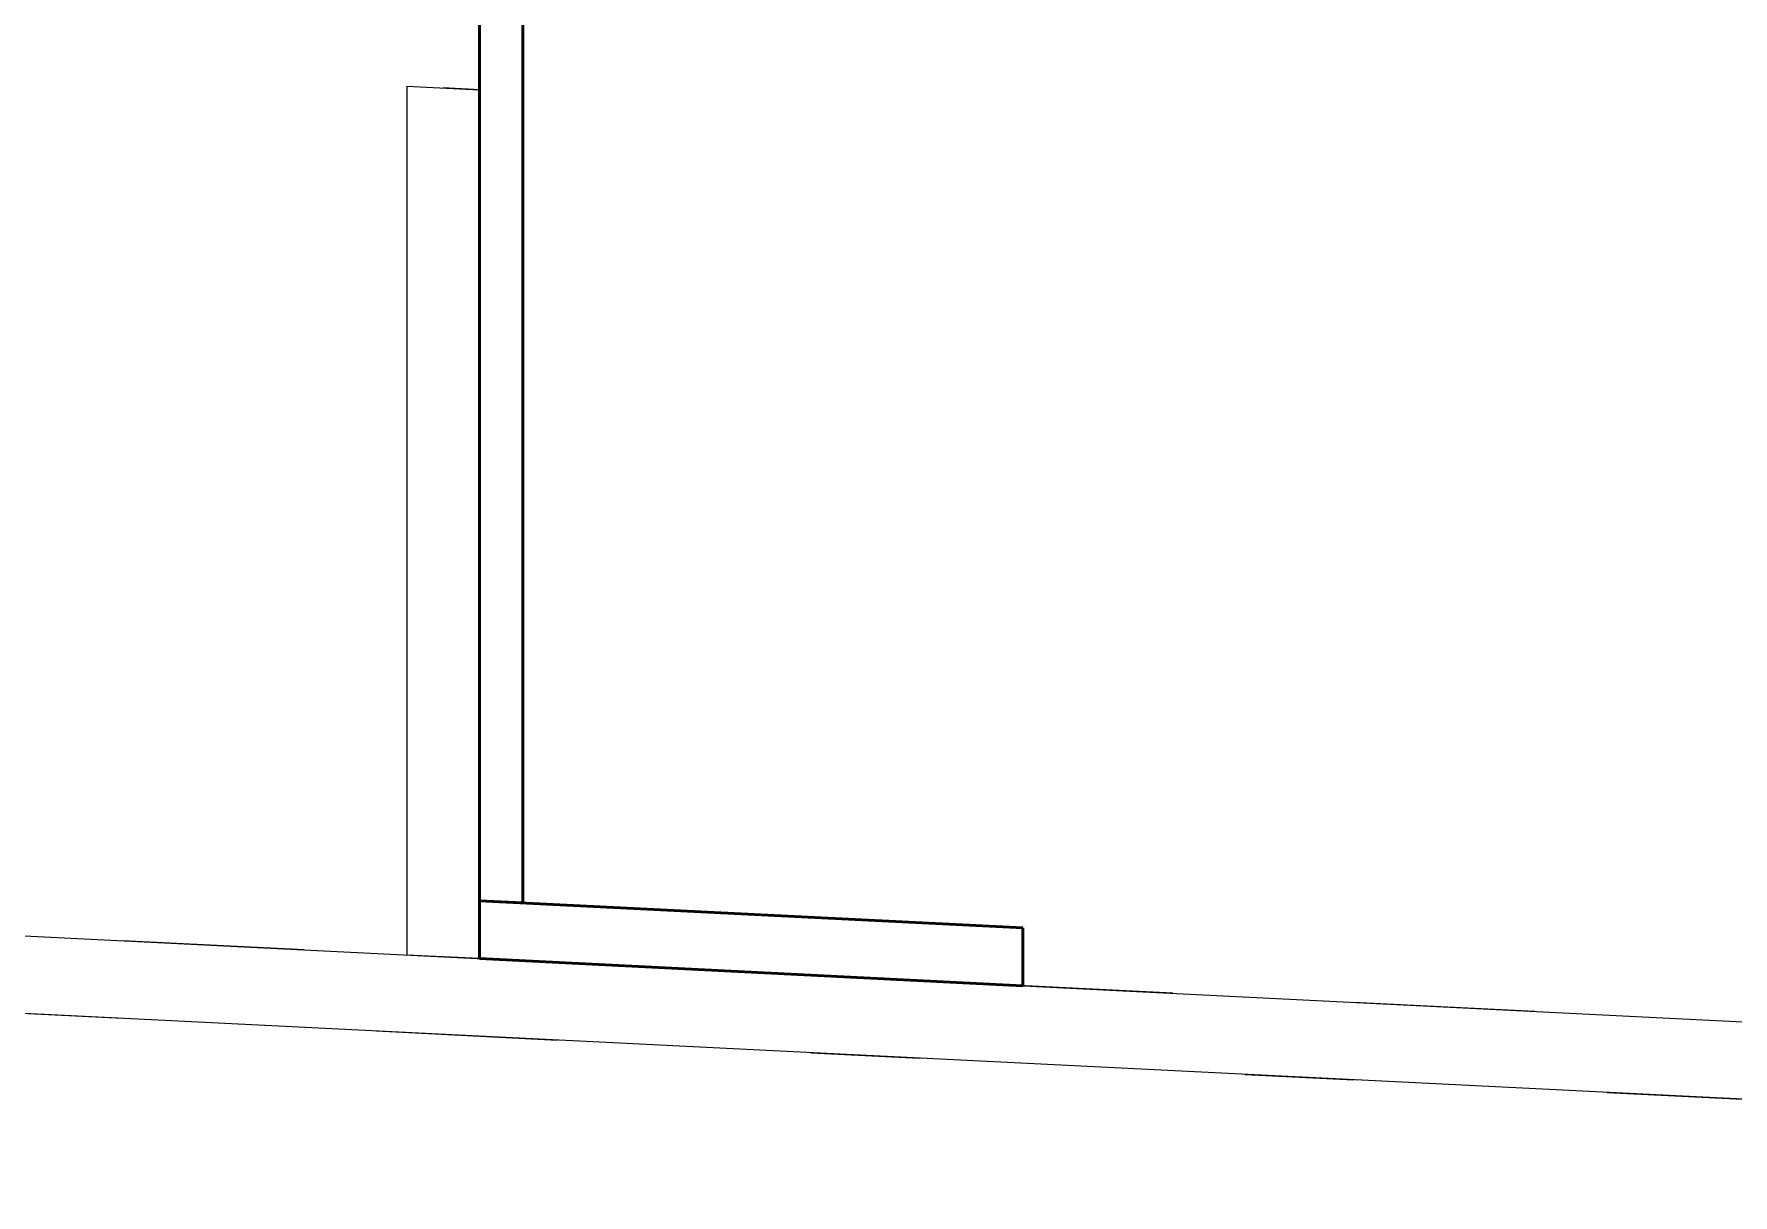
# Model space of a CAD drawing. Header units: metres. Extents: x 10 to 831, y 10 to 584.
# Drawn here: x 345.98 to 355.36, y 283.17 to 289.59 of the extents above; entities that cross this region are included whole.
import ezdxf

# ---------------------------------------------------------------- set-up
doc = ezdxf.new("R2010")
doc.units = ezdxf.units.M
doc.layers.add('CUT', color=7, linetype='Continuous', lineweight=50)
doc.layers.add('VIS', color=8, linetype='Continuous', lineweight=13)

msp = doc.modelspace()

# ---------------------------------------------------------------- linework, layer by layer
at = {"layer": 'CUT'}
for p, q in [((348.44, 292.16), (348.44, 284.8)), ((348.68, 284.788), (348.68, 292.148)), ((351.44, 284.65), (348.44, 284.8)), ((348.44, 284.8), (348.44, 284.48)), ((348.44, 284.8), (348.68, 284.788)), ((351.44, 284.33), (351.44, 284.65)), ((348.44, 284.48), (351.44, 284.33))]:
    msp.add_line(p, q, dxfattribs=at)
at = {"layer": 'VIS'}
for p, q in [((348.44, 284.8), (348.44, 292.16)), ((348.44, 284.8), (348.44, 292.16)), ((348.68, 284.788), (348.68, 292.148)), ((348.68, 284.788), (348.68, 292.148)), ((348.04, 289.3), (348.44, 289.28)), ((348.04, 289.3), (348.04, 284.5)), ((348.44, 289.28), (348.24, 289.29)), ((348.44, 289.28), (348.44, 289.28)), ((348.44, 284.48), (348.44, 289.28)), ((348.44, 284.48), (348.44, 289.28)), ((323.4828, 285.728), (366, 283.6021)), ((366, 283.1741), (323.2828, 285.31)), ((348.44, 284.8), (348.44, 284.8)), ((348.44, 284.8), (348.68, 284.788)), ((351.44, 284.65), (348.44, 284.8)), ((348.44, 284.48), (348.44, 284.8)), ((348.44, 284.8), (348.44, 284.8)), ((351.44, 284.65), (348.44, 284.8)), ((348.44, 284.48), (348.44, 284.8)), ((348.68, 284.788), (348.44, 284.8)), ((348.68, 284.788), (348.68, 284.788)), ((351.44, 284.65), (351.44, 284.65)), ((351.44, 284.33), (351.44, 284.65)), ((347.4716, 284.5284), (346.472, 284.5784)), ((348.04, 284.5), (348.04, 284.5)), ((348.44, 284.48), (348.04, 284.5)), ((348.44, 284.48), (348.44, 284.48)), ((348.44, 284.48), (350.7972, 284.362)), ((351.44, 284.33), (348.44, 284.48)), ((348.44, 284.48), (348.44, 284.48)), ((349.8704, 284.4084), (348.4712, 284.4784)), ((352.2692, 284.2884), (351.2696, 284.3384)), ((351.44, 284.33), (351.44, 284.33)), ((345.8724, 284.1804), (346.472, 284.1504)), ((354.2684, 284.1884), (353.2688, 284.2384)), ((347.8712, 284.0804), (348.8708, 284.0304)), ((350.27, 283.9604), (350.87, 283.9304)), ((352.6692, 283.8404), (353.2688, 283.8104)), ((354.668, 283.7404), (355.6676, 283.6908))]:
    msp.add_line(p, q, dxfattribs=at)

doc.saveas('drawing.dxf')
